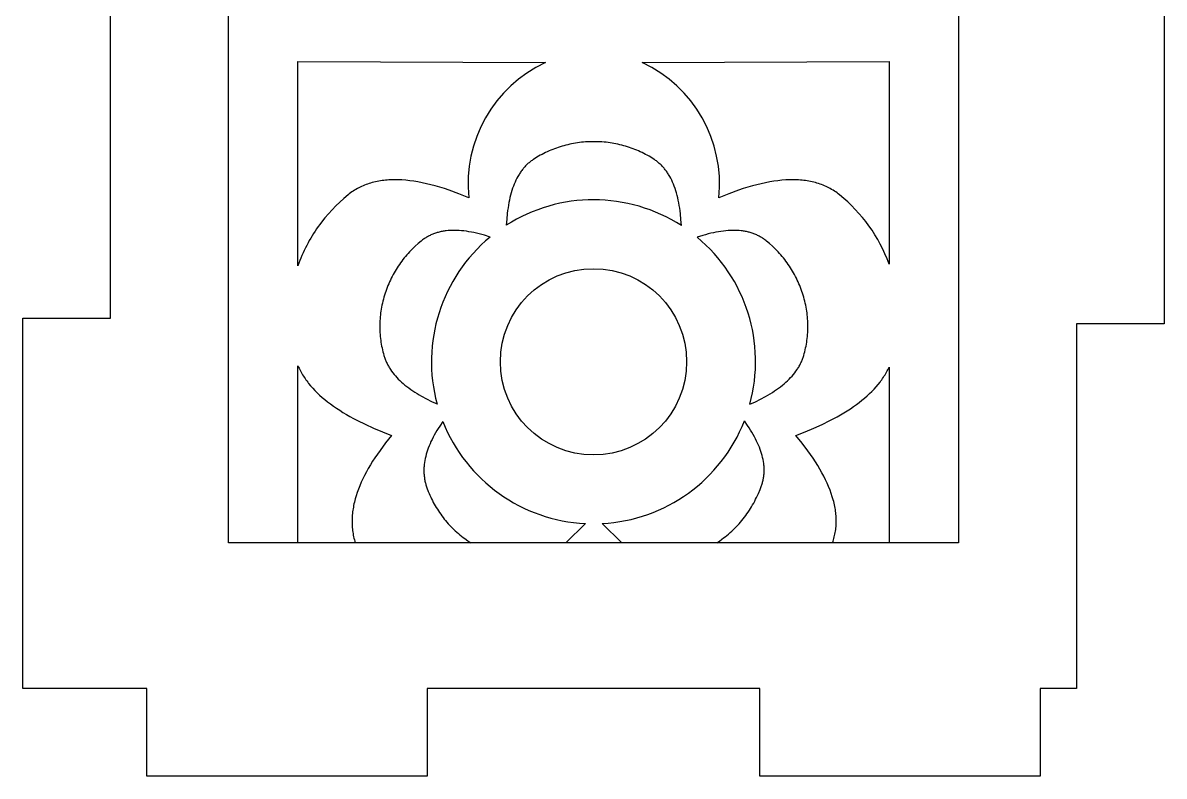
# Model space of a CAD drawing. Extents: x -150 to 134, y -158 to 176.
# Drawn here: x -149.55 to -110.45, y -158.5 to -132.68 of the extents above; entities that cross this region are included whole.
import ezdxf

# ---------------------------------------------------------------- set-up
doc = ezdxf.new("R2010")
doc.units = 0
doc.layers.add('CANDLE_BASE', color=14, linetype='CONTINUOUS')
doc.layers.add('CANDLE_OUTLINE', color=7, linetype='CONTINUOUS')

msp = doc.modelspace()

# ---------------------------------------------------------------- linework, layer by layer
at = {"layer": 'CANDLE_BASE'}
for p, q in [((-140.125, -141.012), (-140.125, -134.012)), ((-140.125, -134.012), (-131.65, -134.047)), ((-128.329, -134.047), (-119.875, -134.012)), ((-119.875, -134.012), (-119.875, -140.951)), ((-140.125, -150.5), (-140.125, -144.433)), ((-119.875, -144.482), (-119.875, -150.5)), ((-130.953, -150.5), (-130.277, -149.844)), ((-129.702, -149.843), (-129.025, -150.5))]:
    msp.add_line(p, q, dxfattribs=at)
for points in [[(-132.235, -49.5), (-117.5, -49.5), (-117.5, -150.5), (-142.5, -150.5), (-142.5, -49.5), (-134.198, -49.5)], [(-134.198, -49.5), (-117.5, -49.5), (-117.5, -150.5), (-142.5, -150.5), (-142.5, -49.5), (-140.125, -49.5)], [(-126.99, -139.634), (-127.004, -139.424), (-127.023, -139.224), (-127.035, -139.127), (-127.048, -139.033), (-127.063, -138.941), (-127.079, -138.851), (-127.097, -138.763), (-127.116, -138.678), (-127.136, -138.595), (-127.158, -138.514), (-127.182, -138.436), (-127.207, -138.359), (-127.233, -138.285), (-127.261, -138.213), (-127.291, -138.143), (-127.322, -138.076), (-127.355, -138.01), (-127.389, -137.947), (-127.406, -137.917), (-127.425, -137.886), (-127.443, -137.857), (-127.462, -137.828), (-127.481, -137.799), (-127.501, -137.771), (-127.521, -137.743), (-127.542, -137.717), (-127.562, -137.69), (-127.584, -137.664), (-127.606, -137.639), (-127.628, -137.614), (-127.65, -137.59), (-127.673, -137.566), (-127.697, -137.543), (-127.721, -137.521), (-127.745, -137.499), (-127.77, -137.477), (-127.795, -137.457), (-127.82, -137.436), (-127.846, -137.416), (-127.873, -137.397), (-127.9, -137.379), (-127.927, -137.361), (-128.041, -137.29), (-128.098, -137.256), (-128.157, -137.223), (-128.215, -137.191), (-128.275, -137.161), (-128.335, -137.131), (-128.396, -137.102), (-128.457, -137.074), (-128.519, -137.048), (-128.581, -137.022), (-128.644, -136.998), (-128.707, -136.975), (-128.771, -136.953), (-128.835, -136.932), (-128.9, -136.912), (-128.965, -136.893), (-129.031, -136.876), (-129.097, -136.859), (-129.164, -136.844), (-129.231, -136.83), (-129.298, -136.817), (-129.366, -136.806), (-129.434, -136.795), (-129.502, -136.786), (-129.571, -136.778), (-129.64, -136.772), (-129.709, -136.766), (-129.779, -136.762), (-129.849, -136.759), (-129.919, -136.757), (-129.989, -136.756), (-130.06, -136.757), (-130.13, -136.759), (-130.2, -136.762), (-130.269, -136.766), (-130.338, -136.772), (-130.407, -136.778), (-130.476, -136.786), (-130.545, -136.795), (-130.613, -136.806), (-130.68, -136.817), (-130.748, -136.83), (-130.815, -136.844), (-130.881, -136.859), (-130.947, -136.876), (-131.013, -136.893), (-131.078, -136.912), (-131.143, -136.932), (-131.207, -136.953), (-131.271, -136.975), (-131.335, -136.998), (-131.397, -137.022), (-131.46, -137.048), (-131.521, -137.074), (-131.583, -137.102), (-131.643, -137.131), (-131.703, -137.161), (-131.763, -137.191), (-131.822, -137.223), (-131.88, -137.256), (-131.938, -137.29), (-132.051, -137.361), (-132.079, -137.379), (-132.105, -137.397), (-132.132, -137.416), (-132.158, -137.436), (-132.183, -137.456), (-132.208, -137.477), (-132.233, -137.498), (-132.257, -137.52), (-132.281, -137.543), (-132.304, -137.565), (-132.327, -137.589), (-132.35, -137.613), (-132.372, -137.638), (-132.393, -137.663), (-132.415, -137.689), (-132.435, -137.715), (-132.456, -137.742), (-132.476, -137.769), (-132.496, -137.797), (-132.515, -137.825), (-132.534, -137.854), (-132.552, -137.884), (-132.57, -137.914), (-132.588, -137.944), (-132.622, -138.007), (-132.655, -138.072), (-132.686, -138.139), (-132.715, -138.208), (-132.743, -138.28), (-132.77, -138.354), (-132.795, -138.429), (-132.818, -138.507), (-132.84, -138.588), (-132.861, -138.67), (-132.88, -138.755), (-132.898, -138.842), (-132.914, -138.931), (-132.929, -139.023), (-132.942, -139.116), (-132.954, -139.212), (-132.974, -139.411), (-132.988, -139.619)], [(-134.27, -138.678), (-134.615, -138.54), (-134.948, -138.42), (-135.109, -138.366), (-135.268, -138.317), (-135.424, -138.272), (-135.576, -138.231), (-135.726, -138.195), (-135.873, -138.163), (-136.016, -138.135), (-136.157, -138.112), (-136.295, -138.093), (-136.431, -138.078), (-136.563, -138.068), (-136.693, -138.062), (-136.82, -138.06), (-136.883, -138.061), (-136.944, -138.063), (-137.006, -138.066), (-137.066, -138.07), (-137.126, -138.075), (-137.185, -138.082), (-137.244, -138.089), (-137.301, -138.098), (-137.359, -138.108), (-137.415, -138.118), (-137.471, -138.13), (-137.526, -138.144), (-137.581, -138.158), (-137.634, -138.173), (-137.688, -138.19), (-137.74, -138.208), (-137.792, -138.227), (-137.844, -138.247), (-137.894, -138.268), (-137.944, -138.29), (-137.993, -138.314), (-138.042, -138.339), (-138.09, -138.365), (-138.138, -138.392), (-138.184, -138.42), (-138.231, -138.45), (-138.276, -138.48), (-138.321, -138.513), (-138.365, -138.546), (-138.409, -138.58), (-138.552, -138.701), (-138.692, -138.826), (-138.827, -138.955), (-138.958, -139.089), (-139.084, -139.227), (-139.205, -139.37), (-139.321, -139.517), (-139.378, -139.592), (-139.433, -139.668), (-139.486, -139.745), (-139.539, -139.823), (-139.59, -139.902), (-139.64, -139.982), (-139.688, -140.063), (-139.735, -140.145), (-139.78, -140.228), (-139.824, -140.311), (-139.867, -140.396), (-139.908, -140.481), (-139.948, -140.568), (-139.987, -140.655), (-140.024, -140.743), (-140.059, -140.832), (-140.125, -141.012)], [(-119.875, -140.951), (-119.941, -140.776), (-120.014, -140.604), (-120.092, -140.435), (-120.176, -140.269), (-120.265, -140.107), (-120.36, -139.948), (-120.459, -139.793), (-120.564, -139.642), (-120.674, -139.495), (-120.788, -139.352), (-120.908, -139.213), (-121.032, -139.078), (-121.16, -138.947), (-121.292, -138.82), (-121.429, -138.698), (-121.57, -138.58), (-121.613, -138.546), (-121.657, -138.513), (-121.702, -138.48), (-121.748, -138.45), (-121.794, -138.42), (-121.841, -138.392), (-121.888, -138.365), (-121.936, -138.339), (-121.985, -138.314), (-122.034, -138.29), (-122.084, -138.268), (-122.135, -138.247), (-122.186, -138.227), (-122.238, -138.208), (-122.291, -138.19), (-122.344, -138.173), (-122.398, -138.158), (-122.452, -138.144), (-122.507, -138.13), (-122.563, -138.118), (-122.62, -138.108), (-122.677, -138.098), (-122.735, -138.089), (-122.793, -138.082), (-122.852, -138.075), (-122.912, -138.07), (-122.973, -138.066), (-123.034, -138.063), (-123.096, -138.061), (-123.158, -138.06), (-123.285, -138.062), (-123.415, -138.068), (-123.548, -138.078), (-123.683, -138.093), (-123.821, -138.112), (-123.962, -138.135), (-124.106, -138.163), (-124.253, -138.195), (-124.402, -138.231), (-124.555, -138.272), (-124.71, -138.317), (-124.869, -138.366), (-125.031, -138.42), (-125.363, -138.54), (-125.708, -138.678)], [(-133.544, -140.025), (-133.734, -139.965), (-133.828, -139.939), (-133.919, -139.915), (-134.009, -139.893), (-134.098, -139.873), (-134.185, -139.856), (-134.27, -139.84), (-134.355, -139.827), (-134.437, -139.816), (-134.518, -139.808), (-134.598, -139.801), (-134.677, -139.797), (-134.754, -139.795), (-134.829, -139.796), (-134.903, -139.799), (-134.976, -139.804), (-135.047, -139.811), (-135.083, -139.815), (-135.118, -139.82), (-135.152, -139.826), (-135.186, -139.832), (-135.22, -139.839), (-135.254, -139.846), (-135.287, -139.854), (-135.319, -139.863), (-135.352, -139.872), (-135.384, -139.882), (-135.416, -139.892), (-135.447, -139.903), (-135.479, -139.915), (-135.509, -139.927), (-135.54, -139.94), (-135.57, -139.953), (-135.6, -139.967), (-135.629, -139.981), (-135.658, -139.997), (-135.687, -140.012), (-135.716, -140.029), (-135.744, -140.046), (-135.772, -140.063), (-135.799, -140.082), (-135.826, -140.1), (-135.853, -140.12), (-135.88, -140.14), (-135.906, -140.161), (-136.011, -140.249), (-136.113, -140.341), (-136.211, -140.435), (-136.259, -140.484), (-136.306, -140.534), (-136.352, -140.584), (-136.398, -140.635), (-136.442, -140.688), (-136.485, -140.74), (-136.528, -140.794), (-136.57, -140.849), (-136.61, -140.904), (-136.65, -140.96), (-136.688, -141.017), (-136.726, -141.074), (-136.763, -141.132), (-136.798, -141.191), (-136.833, -141.251), (-136.866, -141.312), (-136.898, -141.373), (-136.93, -141.434), (-136.96, -141.497), (-136.989, -141.56), (-137.017, -141.624), (-137.044, -141.688), (-137.07, -141.753), (-137.094, -141.819), (-137.118, -141.885), (-137.14, -141.952), (-137.161, -142.019), (-137.181, -142.086), (-137.199, -142.153), (-137.217, -142.221), (-137.233, -142.288), (-137.247, -142.356), (-137.261, -142.423), (-137.273, -142.491), (-137.284, -142.559), (-137.293, -142.626), (-137.301, -142.694), (-137.308, -142.762), (-137.314, -142.829), (-137.318, -142.897), (-137.321, -142.964), (-137.323, -143.031), (-137.323, -143.099), (-137.322, -143.166), (-137.32, -143.233), (-137.317, -143.299), (-137.312, -143.366), (-137.306, -143.432), (-137.299, -143.499), (-137.291, -143.565), (-137.281, -143.631), (-137.27, -143.696), (-137.258, -143.761), (-137.245, -143.826), (-137.231, -143.891), (-137.215, -143.956), (-137.198, -144.02), (-137.18, -144.084), (-137.171, -144.115), (-137.161, -144.146), (-137.15, -144.177), (-137.139, -144.208), (-137.127, -144.239), (-137.114, -144.269), (-137.101, -144.299), (-137.088, -144.329), (-137.073, -144.359), (-137.058, -144.388), (-137.043, -144.418), (-137.026, -144.447), (-137.01, -144.476), (-136.992, -144.505), (-136.974, -144.534), (-136.956, -144.562), (-136.917, -144.618), (-136.875, -144.674), (-136.832, -144.729), (-136.786, -144.783), (-136.737, -144.837), (-136.686, -144.89), (-136.633, -144.942), (-136.577, -144.994), (-136.519, -145.045), (-136.459, -145.096), (-136.396, -145.145), (-136.331, -145.195), (-136.263, -145.244), (-136.193, -145.292), (-136.121, -145.339), (-136.046, -145.387), (-135.969, -145.433), (-135.889, -145.479), (-135.723, -145.57), (-135.546, -145.659), (-135.36, -145.745)], [(-124.643, -145.756), (-124.454, -145.669), (-124.275, -145.58), (-124.106, -145.489), (-124.025, -145.442), (-123.947, -145.396), (-123.871, -145.348), (-123.798, -145.3), (-123.727, -145.252), (-123.658, -145.203), (-123.592, -145.153), (-123.529, -145.103), (-123.467, -145.052), (-123.408, -145.001), (-123.352, -144.949), (-123.298, -144.896), (-123.247, -144.843), (-123.197, -144.789), (-123.151, -144.734), (-123.106, -144.678), (-123.065, -144.622), (-123.025, -144.566), (-123.006, -144.537), (-122.988, -144.508), (-122.97, -144.479), (-122.954, -144.45), (-122.937, -144.42), (-122.921, -144.391), (-122.906, -144.361), (-122.892, -144.331), (-122.878, -144.301), (-122.865, -144.27), (-122.852, -144.24), (-122.84, -144.209), (-122.828, -144.178), (-122.818, -144.147), (-122.807, -144.115), (-122.798, -144.084), (-122.78, -144.02), (-122.763, -143.956), (-122.748, -143.891), (-122.733, -143.826), (-122.72, -143.761), (-122.708, -143.696), (-122.697, -143.631), (-122.688, -143.565), (-122.679, -143.499), (-122.672, -143.432), (-122.666, -143.366), (-122.661, -143.299), (-122.658, -143.233), (-122.656, -143.166), (-122.655, -143.099), (-122.656, -143.031), (-122.657, -142.964), (-122.66, -142.897), (-122.665, -142.829), (-122.67, -142.762), (-122.677, -142.694), (-122.685, -142.626), (-122.695, -142.559), (-122.705, -142.491), (-122.718, -142.423), (-122.731, -142.356), (-122.746, -142.288), (-122.762, -142.221), (-122.779, -142.153), (-122.797, -142.086), (-122.817, -142.019), (-122.838, -141.952), (-122.861, -141.885), (-122.884, -141.819), (-122.909, -141.753), (-122.935, -141.688), (-122.961, -141.624), (-122.989, -141.56), (-123.019, -141.497), (-123.049, -141.434), (-123.08, -141.373), (-123.112, -141.312), (-123.146, -141.251), (-123.18, -141.191), (-123.216, -141.132), (-123.252, -141.074), (-123.29, -141.017), (-123.329, -140.96), (-123.368, -140.904), (-123.409, -140.849), (-123.45, -140.794), (-123.493, -140.74), (-123.536, -140.688), (-123.581, -140.635), (-123.626, -140.584), (-123.672, -140.534), (-123.719, -140.484), (-123.767, -140.435), (-123.866, -140.341), (-123.968, -140.249), (-124.072, -140.161), (-124.099, -140.14), (-124.125, -140.12), (-124.152, -140.1), (-124.18, -140.081), (-124.207, -140.063), (-124.235, -140.045), (-124.264, -140.028), (-124.292, -140.012), (-124.321, -139.996), (-124.351, -139.981), (-124.38, -139.966), (-124.41, -139.952), (-124.441, -139.939), (-124.471, -139.926), (-124.502, -139.914), (-124.533, -139.902), (-124.565, -139.891), (-124.597, -139.881), (-124.629, -139.871), (-124.662, -139.862), (-124.695, -139.854), (-124.729, -139.846), (-124.762, -139.838), (-124.796, -139.831), (-124.831, -139.825), (-124.865, -139.82), (-124.9, -139.815), (-124.936, -139.81), (-125.008, -139.803), (-125.081, -139.798), (-125.156, -139.796), (-125.232, -139.796), (-125.309, -139.798), (-125.388, -139.802), (-125.468, -139.809), (-125.55, -139.817), (-125.633, -139.829), (-125.718, -139.842), (-125.804, -139.858), (-125.892, -139.875), (-125.981, -139.896), (-126.072, -139.918), (-126.164, -139.943), (-126.258, -139.969), (-126.45, -140.03)], [(-140.125, -144.433), (-140.105, -144.478), (-140.085, -144.523), (-140.063, -144.568), (-140.04, -144.613), (-140.016, -144.657), (-139.991, -144.701), (-139.965, -144.744), (-139.939, -144.787), (-139.911, -144.83), (-139.882, -144.873), (-139.853, -144.915), (-139.822, -144.957), (-139.791, -144.999), (-139.758, -145.041), (-139.691, -145.123), (-139.619, -145.204), (-139.544, -145.284), (-139.465, -145.363), (-139.382, -145.441), (-139.295, -145.518), (-139.205, -145.595), (-139.111, -145.67), (-139.012, -145.744), (-138.911, -145.817), (-138.805, -145.89), (-138.695, -145.962), (-138.582, -146.032), (-138.465, -146.102), (-138.344, -146.171), (-138.219, -146.24), (-138.09, -146.307), (-137.82, -146.44), (-137.535, -146.57), (-137.234, -146.697), (-136.916, -146.821)], [(-123.063, -146.821), (-122.75, -146.699), (-122.453, -146.574), (-122.172, -146.447), (-121.906, -146.316), (-121.655, -146.183), (-121.536, -146.115), (-121.42, -146.047), (-121.307, -145.977), (-121.199, -145.907), (-121.094, -145.836), (-120.993, -145.764), (-120.896, -145.691), (-120.802, -145.618), (-120.712, -145.543), (-120.625, -145.468), (-120.543, -145.391), (-120.463, -145.314), (-120.388, -145.235), (-120.316, -145.156), (-120.248, -145.076), (-120.184, -144.994), (-120.153, -144.953), (-120.123, -144.912), (-120.094, -144.87), (-120.066, -144.828), (-120.039, -144.786), (-120.012, -144.743), (-119.987, -144.7), (-119.963, -144.657), (-119.939, -144.614), (-119.917, -144.57), (-119.895, -144.526), (-119.875, -144.482)], [(-135.16, -146.347), (-135.268, -146.505), (-135.318, -146.582), (-135.365, -146.659), (-135.411, -146.736), (-135.453, -146.812), (-135.494, -146.887), (-135.532, -146.962), (-135.567, -147.036), (-135.601, -147.11), (-135.631, -147.183), (-135.66, -147.255), (-135.686, -147.327), (-135.709, -147.399), (-135.73, -147.47), (-135.749, -147.541), (-135.765, -147.611), (-135.779, -147.68), (-135.79, -147.75), (-135.799, -147.818), (-135.802, -147.853), (-135.805, -147.887), (-135.807, -147.921), (-135.809, -147.955), (-135.81, -147.989), (-135.81, -148.022), (-135.81, -148.056), (-135.809, -148.09), (-135.808, -148.123), (-135.806, -148.157), (-135.803, -148.19), (-135.799, -148.223), (-135.795, -148.256), (-135.791, -148.289), (-135.785, -148.322), (-135.779, -148.355), (-135.773, -148.388), (-135.766, -148.42), (-135.758, -148.453), (-135.749, -148.485), (-135.74, -148.518), (-135.73, -148.55), (-135.719, -148.583), (-135.708, -148.615), (-135.659, -148.744), (-135.633, -148.807), (-135.606, -148.87), (-135.578, -148.933), (-135.549, -148.995), (-135.518, -149.057), (-135.487, -149.117), (-135.454, -149.178), (-135.42, -149.237), (-135.385, -149.296), (-135.349, -149.355), (-135.312, -149.412), (-135.274, -149.469), (-135.235, -149.525), (-135.195, -149.581), (-135.153, -149.636), (-135.111, -149.69), (-135.067, -149.743), (-135.023, -149.795), (-134.977, -149.847), (-134.93, -149.898), (-134.883, -149.948), (-134.834, -149.997), (-134.784, -150.045), (-134.734, -150.093), (-134.682, -150.139), (-134.629, -150.185), (-134.575, -150.229), (-134.521, -150.273), (-134.465, -150.316), (-134.409, -150.358), (-134.304, -150.431), (-134.198, -150.5)], [(-125.776, -150.5), (-125.688, -150.442), (-125.601, -150.381), (-125.543, -150.337), (-125.485, -150.293), (-125.429, -150.247), (-125.373, -150.201), (-125.318, -150.153), (-125.265, -150.105), (-125.212, -150.055), (-125.16, -150.005), (-125.109, -149.953), (-125.06, -149.901), (-125.011, -149.847), (-124.964, -149.793), (-124.917, -149.738), (-124.872, -149.682), (-124.827, -149.625), (-124.784, -149.567), (-124.742, -149.508), (-124.701, -149.449), (-124.661, -149.388), (-124.622, -149.327), (-124.585, -149.265), (-124.548, -149.203), (-124.512, -149.14), (-124.478, -149.076), (-124.445, -149.011), (-124.413, -148.946), (-124.382, -148.88), (-124.352, -148.813), (-124.295, -148.678), (-124.244, -148.541), (-124.233, -148.51), (-124.223, -148.48), (-124.214, -148.45), (-124.206, -148.419), (-124.198, -148.388), (-124.19, -148.357), (-124.184, -148.326), (-124.178, -148.295), (-124.173, -148.264), (-124.168, -148.233), (-124.164, -148.201), (-124.16, -148.17), (-124.158, -148.138), (-124.156, -148.106), (-124.154, -148.074), (-124.153, -148.042), (-124.153, -148.01), (-124.153, -147.977), (-124.154, -147.945), (-124.156, -147.912), (-124.158, -147.88), (-124.161, -147.847), (-124.165, -147.814), (-124.169, -147.78), (-124.179, -147.714), (-124.191, -147.646), (-124.206, -147.579), (-124.224, -147.51), (-124.244, -147.441), (-124.266, -147.371), (-124.291, -147.301), (-124.318, -147.23), (-124.347, -147.159), (-124.379, -147.086), (-124.414, -147.014), (-124.45, -146.94), (-124.489, -146.866), (-124.531, -146.791), (-124.575, -146.715), (-124.622, -146.639), (-124.67, -146.562), (-124.722, -146.484), (-124.832, -146.327)], [(-136.916, -146.821), (-137.124, -147.081), (-137.314, -147.336), (-137.403, -147.462), (-137.487, -147.587), (-137.567, -147.71), (-137.642, -147.832), (-137.714, -147.954), (-137.781, -148.074), (-137.844, -148.193), (-137.902, -148.311), (-137.957, -148.428), (-138.007, -148.545), (-138.052, -148.66), (-138.094, -148.774), (-138.131, -148.888), (-138.164, -149.001), (-138.192, -149.112), (-138.205, -149.168), (-138.217, -149.223), (-138.227, -149.279), (-138.237, -149.334), (-138.245, -149.388), (-138.252, -149.443), (-138.258, -149.497), (-138.263, -149.552), (-138.267, -149.606), (-138.27, -149.66), (-138.272, -149.713), (-138.273, -149.767), (-138.272, -149.82), (-138.271, -149.874), (-138.268, -149.927), (-138.264, -149.979), (-138.259, -150.032), (-138.253, -150.085), (-138.246, -150.137), (-138.238, -150.189), (-138.228, -150.242), (-138.218, -150.294), (-138.206, -150.345), (-138.193, -150.397), (-138.179, -150.449), (-138.164, -150.5)], [(-121.812, -150.5), (-121.795, -150.451), (-121.779, -150.401), (-121.764, -150.352), (-121.751, -150.302), (-121.739, -150.252), (-121.728, -150.201), (-121.719, -150.151), (-121.71, -150.1), (-121.703, -150.049), (-121.697, -149.998), (-121.692, -149.946), (-121.688, -149.895), (-121.686, -149.843), (-121.684, -149.791), (-121.684, -149.738), (-121.685, -149.686), (-121.687, -149.633), (-121.691, -149.58), (-121.695, -149.526), (-121.701, -149.473), (-121.707, -149.419), (-121.715, -149.365), (-121.724, -149.31), (-121.734, -149.255), (-121.745, -149.201), (-121.758, -149.145), (-121.771, -149.09), (-121.786, -149.034), (-121.819, -148.922), (-121.856, -148.808), (-121.898, -148.694), (-121.944, -148.578), (-121.994, -148.461), (-122.049, -148.343), (-122.109, -148.224), (-122.173, -148.103), (-122.242, -147.981), (-122.315, -147.858), (-122.392, -147.733), (-122.474, -147.607), (-122.561, -147.48), (-122.652, -147.351), (-122.848, -147.089), (-123.063, -146.821)]]:
    msp.add_lwpolyline(points, dxfattribs=at)
msp.add_circle((-130, -144.299), 3.191, dxfattribs=at)
for centre, radius, start, end in [((-129.724, -138.193), 4.571, 114.9056, 186.0876), ((-130.254, -138.193), 4.571, 353.9124, 65.0944), ((-130, -144.299), 5.552, 57.1672, 122.5585), ((-130, -144.299), 5.552, 129.6634, 195.1039), ((-130, -144.299), 5.552, 344.7785, 50.2539), ((-130, -144.299), 5.552, 201.6518, 267.1401), ((-130, -144.299), 5.552, 273.0738, 338.5768)]:
    msp.add_arc(centre, radius, start, end, dxfattribs=at)
at = {"layer": 'CANDLE_OUTLINE'}
msp.add_lwpolyline([(-110.45, -131.9), (-110.45, -143), (-113.45, -143), (-113.45, -155.5), (-114.7, -155.5), (-114.7, -158.5), (-124.3, -158.5), (-124.3, -155.5), (-135.7, -155.5), (-135.7, -158.5), (-145.3, -158.5), (-145.3, -155.5), (-149.55, -155.5), (-149.55, -142.8), (-146.55, -142.8), (-146.55, -132.1)], dxfattribs=at)

doc.saveas('drawing.dxf')
